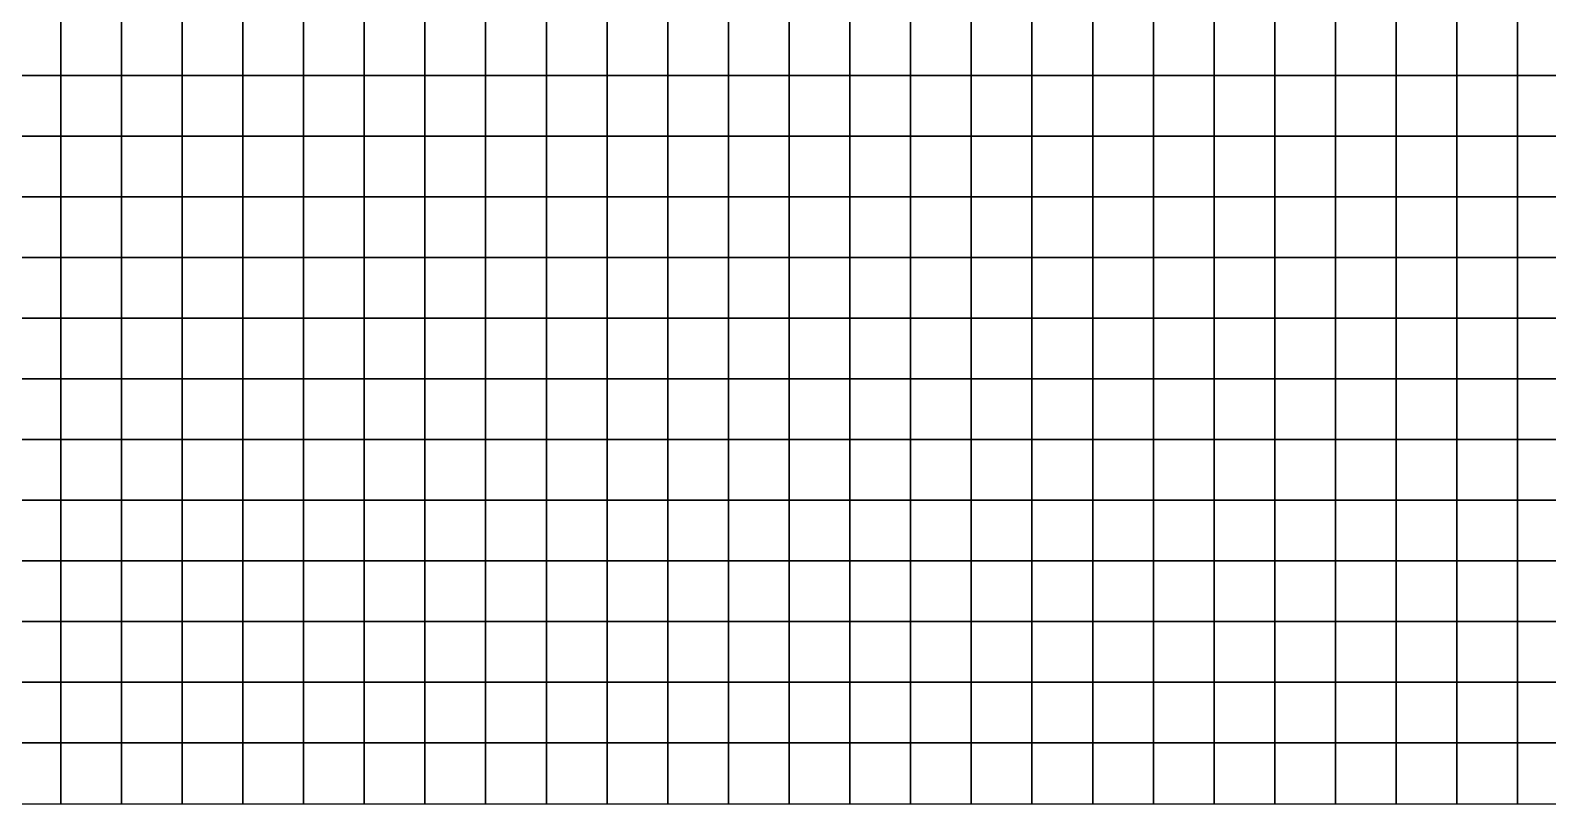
# Model space of a CAD drawing. Extents: x -32000 to 32000, y -32000 to 32000.
# Drawn here: x 320 to 16317, y -32000 to -23843 of the extents above; entities that cross this region are included whole.
import ezdxf

# ---------------------------------------------------------------- set-up
doc = ezdxf.new("R2010")
doc.units = 0

msp = doc.modelspace()

# ---------------------------------------------------------------- linework, layer by layer
at = {"color": 1}
for points in [[(0, -24320, 2912.3948), (640, -24320, 2914.0566), (640, -23680, 2912.5688), (0, -23680, 2908.511)], [(640, -24320, 2914.0566), (1280, -24320, 2956.0688), (1280, -23680, 2961.8784), (640, -23680, 2912.5688)], [(1280, -24320, 2956.0688), (1920, -24320, 3221.6289), (1920, -23680, 3248.3296), (1280, -23680, 2961.8784)], [(1920, -24320, 3221.6289), (2559.9961, -24320, 3522.6089), (2559.9961, -23680, 3601.0627), (1920, -23680, 3248.3296)], [(2559.9961, -24320, 3522.6089), (3200, -24320, 3640.9446), (3200, -23680, 3754.1316), (2559.9961, -23680, 3601.0627)], [(3200, -24320, 3640.9446), (3840, -24320, 3868.7622), (3840, -23680, 3822.9155), (3200, -23680, 3754.1316)], [(3840, -24320, 3868.7622), (4480, -24320, 3883.6487), (4480, -23680, 3602.6875), (3840, -23680, 3822.9155)], [(4480, -24320, 3883.6487), (5120, -24320, 3418.2339), (5120, -23680, 3250.3601), (4480, -23680, 3602.6875)], [(5120, -24320, 3418.2339), (5760, -24320, 2986.5654), (5760, -23680, 2947.7405), (5120, -23680, 3250.3601)], [(5760, -24320, 2986.5654), (6399.9961, -24320, 2722.593), (6399.9961, -23680, 2664.387), (5760, -23680, 2947.7405)], [(6399.9961, -24320, 2722.593), (7040, -24320, 2479.9734), (7040, -23680, 2490.9094), (6399.9961, -23680, 2664.387)], [(7040, -24320, 2479.9734), (7680, -24320, 2254.0396), (7680, -23680, 2437.4685), (7040, -23680, 2490.9094)], [(7680, -24320, 2254.0396), (8320, -24320, 2015.0933), (8320, -23680, 2406.2495), (7680, -23680, 2437.4685)], [(8320, -24320, 2015.0933), (8960, -24320, 1694.9137), (8960, -23680, 2165.5552), (8320, -23680, 2406.2495)], [(8960, -24320, 1694.9137), (9600, -24320, 1459.2749), (9600, -23680, 1784.4388), (8960, -23680, 2165.5552)], [(9600, -24320, 1459.2749), (10239.9961, -24320, 1367.6777), (10239.9961, -23680, 1628.6266), (9600, -23680, 1784.4388)], [(10239.9961, -24320, 1367.6777), (10879.9961, -24320, 1429.6306), (10879.9961, -23680, 1763.9191), (10239.9961, -23680, 1628.6266)], [(10879.9961, -24320, 1429.6306), (11520, -24320, 1551.0133), (11520, -23680, 1811.8694), (10879.9961, -23680, 1763.9191)], [(11520, -24320, 1551.0133), (12160, -24320, 1406.6929), (12160, -23680, 1806.4207), (11520, -23680, 1811.8694)], [(12160, -24320, 1406.6929), (12800, -24320, 1094.5688), (12800, -23680, 1804.7625), (12160, -23680, 1806.4207)], [(12800, -24320, 1094.5688), (13440, -24320, 1056.9572), (13440, -23680, 1628.77), (12800, -23680, 1804.7625)], [(13440, -24320, 1056.9572), (14079.9961, -24320, 1023.1096), (14079.9961, -23680, 1261.2949), (13440, -23680, 1628.77)], [(14079.9961, -24320, 1023.1096), (14719.9961, -24320, 1101.5035), (14719.9961, -23680, 1399.1633), (14079.9961, -23680, 1261.2949)], [(14719.9961, -24320, 1101.5035), (15360, -24320, 1332.1311), (15360, -23680, 1887.6478), (14719.9961, -23680, 1399.1633)], [(15360, -24320, 1332.1311), (16000, -24320, 1678.4899), (16000, -23680, 2318.2007), (15360, -23680, 1887.6478)], [(16000, -24320, 1678.4899), (16640, -24320, 1813.3165), (16640, -23680, 2265.761), (16000, -23680, 2318.2007)], [(0, -24960, 2916.2786), (640, -24960, 2917.886), (640, -24320, 2914.0566), (0, -24320, 2912.3948)], [(640, -24960, 2917.886), (1280, -24960, 2945.5508), (1280, -24320, 2956.0688), (640, -24320, 2914.0566)], [(1280, -24960, 2945.5508), (1920, -24960, 3165.5903), (1920, -24320, 3221.6289), (1280, -24320, 2956.0688)], [(1920, -24960, 3165.5903), (2559.9961, -24960, 3452.9258), (2559.9961, -24320, 3522.6089), (1920, -24320, 3221.6289)], [(2559.9961, -24960, 3452.9258), (3200, -24960, 3591.6221), (3200, -24320, 3640.9446), (2559.9961, -24320, 3522.6089)], [(3200, -24960, 3591.6221), (3840, -24960, 3856.9084), (3840, -24320, 3868.7622), (3200, -24320, 3640.9446)], [(3840, -24960, 3856.9084), (4480, -24960, 4035.3752), (4480, -24320, 3883.6487), (3840, -24320, 3868.7622)], [(4480, -24960, 4035.3752), (5120, -24960, 3547.5234), (5120, -24320, 3418.2339), (4480, -24320, 3883.6487)], [(5120, -24960, 3547.5234), (5760, -24960, 2973.9939), (5760, -24320, 2986.5654), (5120, -24320, 3418.2339)], [(5760, -24960, 2973.9939), (6399.9961, -24960, 2693.2546), (6399.9961, -24320, 2722.593), (5760, -24320, 2986.5654)], [(6399.9961, -24960, 2693.2546), (7040, -24960, 2381.2554), (7040, -24320, 2479.9734), (6399.9961, -24320, 2722.593)], [(7040, -24960, 2381.2554), (7680, -24960, 1845.6919), (7680, -24320, 2254.0396), (7040, -24320, 2479.9734)], [(7680, -24960, 1845.6919), (8320, -24960, 1280.722), (8320, -24320, 2015.0933), (7680, -24320, 2254.0396)], [(8320, -24960, 1280.722), (8960, -24960, 1009.9352), (8960, -24320, 1694.9137), (8320, -24320, 2015.0933)], [(8960, -24960, 1009.9352), (9600, -24960, 1133.2129), (9600, -24320, 1459.2749), (8960, -24320, 1694.9137)], [(9600, -24960, 1133.2129), (10239.9961, -24960, 1189.7579), (10239.9961, -24320, 1367.6777), (9600, -24320, 1459.2749)], [(10239.9961, -24960, 1189.7579), (10879.9961, -24960, 1069.7117), (10879.9961, -24320, 1429.6306), (10239.9961, -24320, 1367.6777)], [(10879.9961, -24960, 1069.7117), (11520, -24960, 994.7198), (11520, -24320, 1551.0133), (10879.9961, -24320, 1429.6306)], [(11520, -24960, 994.7198), (12160, -24960, 709.8083), (12160, -24320, 1406.6929), (11520, -24320, 1551.0133)], [(12160, -24960, 709.8083), (12800, -24960, 370.4538), (12800, -24320, 1094.5688), (12160, -24320, 1406.6929)], [(12800, -24960, 370.4538), (13440, -24960, 400.8787), (13440, -24320, 1056.9572), (12800, -24320, 1094.5688)], [(13440, -24960, 400.8787), (14079.9961, -24960, 746.5771), (14079.9961, -24320, 1023.1096), (13440, -24320, 1056.9572)], [(14079.9961, -24960, 746.5771), (14719.9961, -24960, 935.1976), (14719.9961, -24320, 1101.5035), (14079.9961, -24320, 1023.1096)], [(14719.9961, -24960, 935.1976), (15360, -24960, 1017.7816), (15360, -24320, 1332.1311), (14719.9961, -24320, 1101.5035)], [(15360, -24960, 1017.7816), (16000, -24960, 1127.5563), (16000, -24320, 1678.4899), (15360, -24320, 1332.1311)], [(16000, -24960, 1127.5563), (16640, -24960, 1022.6583), (16640, -24320, 1813.3165), (16000, -24320, 1678.4899)], [(0, -25600, 2920.1621), (640, -25600, 2926.7693), (640, -24960, 2917.886), (0, -24960, 2916.2786)], [(640, -25600, 2926.7693), (1280, -25600, 3010.6646), (1280, -24960, 2945.5508), (640, -24960, 2917.886)], [(1280, -25600, 3010.6646), (1920, -25600, 3254.1165), (1920, -24960, 3165.5903), (1280, -24960, 2945.5508)], [(1920, -25600, 3254.1165), (2559.9961, -25600, 3532.072), (2559.9961, -24960, 3452.9258), (1920, -24960, 3165.5903)], [(2559.9961, -25600, 3532.072), (3200, -25600, 3736.5479), (3200, -24960, 3591.6221), (2559.9961, -24960, 3452.9258)], [(3200, -25600, 3736.5479), (3840, -25600, 3973.8525), (3840, -24960, 3856.9084), (3200, -24960, 3591.6221)], [(3840, -25600, 3973.8525), (4480, -25600, 4072.282), (4480, -24960, 4035.3752), (3840, -24960, 3856.9084)], [(4480, -25600, 4072.282), (5120, -25600, 3576.7219), (5120, -24960, 3547.5234), (4480, -24960, 4035.3752)], [(5120, -25600, 3576.7219), (5760, -25600, 2986.6223), (5760, -24960, 2973.9939), (5120, -24960, 3547.5234)], [(5760, -25600, 2986.6223), (6399.9961, -25600, 2565.1787), (6399.9961, -24960, 2693.2546), (5760, -24960, 2973.9939)], [(6399.9961, -25600, 2565.1787), (7040, -25600, 2115.1145), (7040, -24960, 2381.2554), (6399.9961, -24960, 2693.2546)], [(7040, -25600, 2115.1145), (7680, -25600, 1610.5013), (7680, -24960, 1845.6919), (7040, -24960, 2381.2554)], [(7680, -25600, 1610.5013), (8320, -25600, 1051.9926), (8320, -24960, 1280.722), (7680, -24960, 1845.6919)], [(8320, -25600, 1051.9926), (8960, -25600, 695.0841), (8960, -24960, 1009.9352), (8320, -24960, 1280.722)], [(8960, -25600, 695.0841), (9600, -25600, 753.7427), (9600, -24960, 1133.2129), (8960, -24960, 1009.9352)], [(9600, -25600, 753.7427), (10239.9961, -25600, 831.4866), (10239.9961, -24960, 1189.7579), (9600, -24960, 1133.2129)], [(10239.9961, -25600, 831.4866), (10879.9961, -25600, 602.5309), (10879.9961, -24960, 1069.7117), (10239.9961, -24960, 1189.7579)], [(10879.9961, -25600, 602.5309), (11520, -25600, 356.2628), (11520, -24960, 994.7198), (10879.9961, -24960, 1069.7117)], [(11520, -25600, 356.2628), (12160, -25600, 185.9807), (12160, -24960, 709.8083), (11520, -24960, 994.7198)], [(12160, -25600, 185.9807), (12800, -25600, 83.1073), (12800, -24960, 370.4538), (12160, -24960, 709.8083)], [(12800, -25600, 83.1073), (13440, -25600, 96.388), (13440, -24960, 400.8787), (12800, -24960, 370.4538)], [(13440, -25600, 96.388), (14079.9961, -25600, 403.5336), (14079.9961, -24960, 746.5771), (13440, -24960, 400.8787)], [(14079.9961, -25600, 403.5336), (14719.9961, -25600, 680.994), (14719.9961, -24960, 935.1976), (14079.9961, -24960, 746.5771)], [(14719.9961, -25600, 680.994), (15360, -25600, 727.8322), (15360, -24960, 1017.7816), (14719.9961, -24960, 935.1976)], [(15360, -25600, 727.8322), (16000, -25600, 643.4006), (16000, -24960, 1127.5563), (15360, -24960, 1017.7816)], [(16000, -25600, 643.4006), (16640, -25600, 350.2344), (16640, -24960, 1022.6583), (16000, -24960, 1127.5563)], [(0, -26240, 2924.0454), (640, -26240, 2936.9946), (640, -25600, 2926.7693), (0, -25600, 2920.1621)], [(640, -26240, 2936.9946), (1280, -26240, 3107.1233), (1280, -25600, 3010.6646), (640, -25600, 2926.7693)], [(1280, -26240, 3107.1233), (1920, -26240, 3395.2373), (1920, -25600, 3254.1165), (1280, -25600, 3010.6646)], [(1920, -26240, 3395.2373), (2559.9961, -26240, 3624.8813), (2559.9961, -25600, 3532.072), (1920, -25600, 3254.1165)], [(2559.9961, -26240, 3624.8813), (3200, -26240, 3885.1338), (3200, -25600, 3736.5479), (2559.9961, -25600, 3532.072)], [(3200, -26240, 3885.1338), (3840, -26240, 4019.939), (3840, -25600, 3973.8525), (3200, -25600, 3736.5479)], [(3840, -26240, 4019.939), (4480, -26240, 3914.8723), (4480, -25600, 4072.282), (3840, -25600, 3973.8525)], [(4480, -26240, 3914.8723), (5120, -26240, 3445.6074), (5120, -25600, 3576.7219), (4480, -25600, 4072.282)], [(5120, -26240, 3445.6074), (5760, -26240, 2748.843), (5760, -25600, 2986.6223), (5120, -25600, 3576.7219)], [(5760, -26240, 2748.843), (6399.9961, -26240, 2093.7383), (6399.9961, -25600, 2565.1787), (5760, -25600, 2986.6223)], [(6399.9961, -26240, 2093.7383), (7040, -26240, 1568.0995), (7040, -25600, 2115.1145), (6399.9961, -25600, 2565.1787)], [(7040, -26240, 1568.0995), (7680, -26240, 1186.1627), (7680, -25600, 1610.5013), (7040, -25600, 2115.1145)], [(7680, -26240, 1186.1627), (8320, -26240, 892.567), (8320, -25600, 1051.9926), (7680, -25600, 1610.5013)], [(8320, -26240, 892.567), (8960, -26240, 603.6478), (8960, -25600, 695.0841), (8320, -25600, 1051.9926)], [(8960, -26240, 603.6478), (9600, -26240, 509.9379), (9600, -25600, 753.7427), (8960, -25600, 695.0841)], [(9600, -26240, 509.9379), (10239.9961, -26240, 471.3586), (10239.9961, -25600, 831.4866), (9600, -25600, 753.7427)], [(10239.9961, -26240, 471.3586), (10879.9961, -26240, 249.1872), (10879.9961, -25600, 602.5309), (10239.9961, -25600, 831.4866)], [(10879.9961, -26240, 249.1872), (11520, -26240, 79.8198), (11520, -25600, 356.2628), (10879.9961, -25600, 602.5309)], [(11520, -26240, 79.8198), (12160, -26240, 71.2734), (12160, -25600, 185.9807), (11520, -25600, 356.2628)], [(12160, -26240, 71.2734), (12800, -26240, 72.5988), (12800, -25600, 83.1073), (12160, -25600, 185.9807)], [(12800, -26240, 72.5988), (13440, -26240, 73.9243), (13440, -25600, 96.388), (12800, -25600, 83.1073)], [(13440, -26240, 73.9243), (14079.9961, -26240, 224.8337), (14079.9961, -25600, 403.5336), (13440, -25600, 96.388)], [(14079.9961, -26240, 224.8337), (14719.9961, -26240, 394.3317), (14719.9961, -25600, 680.994), (14079.9961, -25600, 403.5336)], [(14719.9961, -26240, 394.3317), (15360, -26240, 335.2567), (15360, -25600, 727.8322), (14719.9961, -25600, 680.994)], [(15360, -26240, 335.2567), (16000, -26240, 330.835), (16000, -25600, 643.4006), (15360, -25600, 727.8322)], [(16000, -26240, 330.835), (16640, -26240, 237.7914), (16640, -25600, 350.2344), (16000, -25600, 643.4006)], [(0, -26880, 2927.929), (640, -26880, 2938.8538), (640, -26240, 2936.9946), (0, -26240, 2924.0454)], [(640, -26880, 2938.8538), (1280, -26880, 3083.9961), (1280, -26240, 3107.1233), (640, -26240, 2936.9946)], [(1280, -26880, 3083.9961), (1920, -26880, 3434.1458), (1920, -26240, 3395.2373), (1280, -26240, 3107.1233)], [(1920, -26880, 3434.1458), (2559.9961, -26880, 3714.6716), (2559.9961, -26240, 3624.8813), (1920, -26240, 3395.2373)], [(2559.9961, -26880, 3714.6716), (3200, -26880, 3956.2249), (3200, -26240, 3885.1338), (2559.9961, -26240, 3624.8813)], [(3200, -26880, 3956.2249), (3840, -26880, 3973.1895), (3840, -26240, 4019.939), (3200, -26240, 3885.1338)], [(3840, -26880, 3973.1895), (4480, -26880, 3448.9487), (4480, -26240, 3914.8723), (3840, -26240, 4019.939)], [(4480, -26880, 3448.9487), (5120, -26880, 2767.1057), (5120, -26240, 3445.6074), (4480, -26240, 3914.8723)], [(5120, -26880, 2767.1057), (5760, -26880, 2175.9402), (5760, -26240, 2748.843), (5120, -26240, 3445.6074)], [(5760, -26880, 2175.9402), (6399.9961, -26880, 1830.3416), (6399.9961, -26240, 2093.7383), (5760, -26240, 2748.843)], [(6399.9961, -26880, 1830.3416), (7040, -26880, 1625.5225), (7040, -26240, 1568.0995), (6399.9961, -26240, 2093.7383)], [(7040, -26880, 1625.5225), (7680, -26880, 1231.9214), (7680, -26240, 1186.1627), (7040, -26240, 1568.0995)], [(7680, -26880, 1231.9214), (8320, -26880, 889.9073), (8320, -26240, 892.567), (7680, -26240, 1186.1627)], [(8320, -26880, 889.9073), (8960, -26880, 634.6659), (8960, -26240, 603.6478), (8320, -26240, 892.567)], [(8960, -26880, 634.6659), (9600, -26880, 460.2723), (9600, -26240, 509.9379), (8960, -26240, 603.6478)], [(9600, -26880, 460.2723), (10239.9961, -26880, 250.4693), (10239.9961, -26240, 471.3586), (9600, -26240, 509.9379)], [(10239.9961, -26880, 250.4693), (10879.9961, -26880, 84.8717), (10879.9961, -26240, 249.1872), (10239.9961, -26240, 471.3586)], [(10879.9961, -26880, 84.8717), (11520, -26880, 66.7479), (11520, -26240, 79.8198), (10879.9961, -26240, 249.1872)], [(11520, -26880, 66.7479), (12160, -26880, 68.0734), (12160, -26240, 71.2734), (11520, -26240, 79.8198)], [(12160, -26880, 68.0734), (12800, -26880, 69.3988), (12800, -26240, 72.5988), (12160, -26240, 71.2734)], [(12800, -26880, 69.3988), (13440, -26880, 70.7243), (13440, -26240, 73.9243), (12800, -26240, 72.5988)], [(13440, -26880, 70.7243), (14079.9961, -26880, 80.0101), (14079.9961, -26240, 224.8337), (13440, -26240, 73.9243)], [(14079.9961, -26880, 80.0101), (14719.9961, -26880, 119.1728), (14719.9961, -26240, 394.3317), (14079.9961, -26240, 224.8337)], [(14719.9961, -26880, 119.1728), (15360, -26880, 109.9918), (15360, -26240, 335.2567), (14719.9961, -26240, 394.3317)], [(15360, -26880, 109.9918), (16000, -26880, 180.7771), (16000, -26240, 330.835), (15360, -26240, 335.2567)], [(16000, -26880, 180.7771), (16640, -26880, 306.3773), (16640, -26240, 237.7914), (16000, -26240, 330.835)], [(0, -27520, 2941.9961), (640, -27520, 2970.4839), (640, -26880, 2938.8538), (0, -26880, 2927.929)], [(640, -27520, 2970.4839), (1280, -27520, 3059.7156), (1280, -26880, 3083.9961), (640, -26880, 2938.8538)], [(1280, -27520, 3059.7156), (1920, -27520, 3235.2871), (1920, -26880, 3434.1458), (1280, -26880, 3083.9961)], [(1920, -27520, 3235.2871), (2559.9961, -27520, 3573.4253), (2559.9961, -26880, 3714.6716), (1920, -26880, 3434.1458)], [(2559.9961, -27520, 3573.4253), (3200, -27520, 3991.4878), (3200, -26880, 3956.2249), (2559.9961, -26880, 3714.6716)], [(3200, -27520, 3991.4878), (3840, -27520, 4036.6848), (3840, -26880, 3973.1895), (3200, -26880, 3956.2249)], [(3840, -27520, 4036.6848), (4480, -27520, 3343.739), (4480, -26880, 3448.9487), (3840, -26880, 3973.1895)], [(4480, -27520, 3343.739), (5120, -27520, 2512.5479), (5120, -26880, 2767.1057), (4480, -26880, 3448.9487)], [(5120, -27520, 2512.5479), (5760, -27520, 2120.2051), (5760, -26880, 2175.9402), (5120, -26880, 2767.1057)], [(5760, -27520, 2120.2051), (6399.9961, -27520, 2082.5291), (6399.9961, -26880, 1830.3416), (5760, -26880, 2175.9402)], [(6399.9961, -27520, 2082.5291), (7040, -27520, 1949.8115), (7040, -26880, 1625.5225), (6399.9961, -26880, 1830.3416)], [(7040, -27520, 1949.8115), (7680, -27520, 1587.955), (7680, -26880, 1231.9214), (7040, -26880, 1625.5225)], [(7680, -27520, 1587.955), (8320, -27520, 1234.6119), (8320, -26880, 889.9073), (7680, -26880, 1231.9214)], [(8320, -27520, 1234.6119), (8960, -27520, 826.0419), (8960, -26880, 634.6659), (8320, -26880, 889.9073)], [(8960, -27520, 826.0419), (9600, -27520, 463.6574), (9600, -26880, 460.2723), (8960, -26880, 634.6659)], [(9600, -27520, 463.6574), (10239.9961, -27520, 145.5782), (10239.9961, -26880, 250.4693), (9600, -26880, 460.2723)], [(10239.9961, -27520, 145.5782), (10879.9961, -27520, 62.2224), (10879.9961, -26880, 84.8717), (10239.9961, -26880, 250.4693)], [(10879.9961, -27520, 62.2224), (11520, -27520, 63.5479), (11520, -26880, 66.7479), (10879.9961, -26880, 84.8717)], [(11520, -27520, 63.5479), (12160, -27520, 64.8734), (12160, -26880, 68.0734), (11520, -26880, 66.7479)], [(12160, -27520, 64.8734), (12800, -27520, 66.1988), (12800, -26880, 69.3988), (12160, -26880, 68.0734)], [(12800, -27520, 66.1988), (13440, -27520, 67.5243), (13440, -26880, 70.7243), (12800, -26880, 69.3988)], [(13440, -27520, 67.5243), (14079.9961, -27520, 68.8498), (14079.9961, -26880, 80.0101), (13440, -26880, 70.7243)], [(14079.9961, -27520, 68.8498), (14719.9961, -27520, 70.1753), (14719.9961, -26880, 119.1728), (14079.9961, -26880, 80.0101)], [(14719.9961, -27520, 70.1753), (15360, -27520, 84.4459), (15360, -26880, 109.9918), (14719.9961, -26880, 119.1728)], [(15360, -27520, 84.4459), (16000, -27520, 198.6518), (16000, -26880, 180.7771), (15360, -26880, 109.9918)], [(16000, -27520, 198.6518), (16640, -27520, 380.6466), (16640, -26880, 306.3773), (16000, -26880, 180.7771)], [(0, -28160, 3100.7625), (640, -28160, 3204.7302), (640, -27520, 2970.4839), (0, -27520, 2941.9961)], [(640, -28160, 3204.7302), (1280, -28160, 3225.0938), (1280, -27520, 3059.7156), (640, -27520, 2970.4839)], [(1280, -28160, 3225.0938), (1920, -28160, 3227.325), (1920, -27520, 3235.2871), (1280, -27520, 3059.7156)], [(1920, -28160, 3227.325), (2559.9961, -28160, 3544.9417), (2559.9961, -27520, 3573.4253), (1920, -27520, 3235.2871)], [(2559.9961, -28160, 3544.9417), (3200, -28160, 4072.1797), (3200, -27520, 3991.4878), (2559.9961, -27520, 3573.4253)], [(3200, -28160, 4072.1797), (3840, -28160, 4112.0947), (3840, -27520, 4036.6848), (3200, -27520, 3991.4878)], [(3840, -28160, 4112.0947), (4480, -28160, 3682.3596), (4480, -27520, 3343.739), (3840, -27520, 4036.6848)], [(4480, -28160, 3682.3596), (5120, -28160, 3209.9976), (5120, -27520, 2512.5479), (4480, -27520, 3343.739)], [(5120, -28160, 3209.9976), (5760, -28160, 2748.8066), (5760, -27520, 2120.2051), (5120, -27520, 2512.5479)], [(5760, -28160, 2748.8066), (6399.9961, -28160, 2324.5898), (6399.9961, -27520, 2082.5291), (5760, -27520, 2120.2051)], [(6399.9961, -28160, 2324.5898), (7040, -28160, 1869.0328), (7040, -27520, 1949.8115), (6399.9961, -27520, 2082.5291)], [(7040, -28160, 1869.0328), (7680, -28160, 1517.9302), (7680, -27520, 1587.955), (7040, -27520, 1949.8115)], [(7680, -28160, 1517.9302), (8320, -28160, 1315.6202), (8320, -27520, 1234.6119), (7680, -27520, 1587.955)], [(8320, -28160, 1315.6202), (8960, -28160, 928.5413), (8960, -27520, 826.0419), (8320, -27520, 1234.6119)], [(8960, -28160, 928.5413), (9600, -28160, 437.3412), (9600, -27520, 463.6574), (8960, -27520, 826.0419)], [(9600, -28160, 437.3412), (10239.9961, -28160, 106.8465), (10239.9961, -27520, 145.5782), (9600, -27520, 463.6574)], [(10239.9961, -28160, 106.8465), (10879.9961, -28160, 59.0224), (10879.9961, -27520, 62.2224), (10239.9961, -27520, 145.5782)], [(10879.9961, -28160, 59.0224), (11520, -28160, 60.3479), (11520, -27520, 63.5479), (10879.9961, -27520, 62.2224)], [(11520, -28160, 60.3479), (12160, -28160, 61.6734), (12160, -27520, 64.8734), (11520, -27520, 63.5479)], [(12160, -28160, 61.6734), (12800, -28160, 62.9988), (12800, -27520, 66.1988), (12160, -27520, 64.8734)], [(12800, -28160, 62.9988), (13440, -28160, 64.3243), (13440, -27520, 67.5243), (12800, -27520, 66.1988)], [(13440, -28160, 64.3243), (14079.9961, -28160, 65.6498), (14079.9961, -27520, 68.8498), (13440, -27520, 67.5243)], [(14079.9961, -28160, 65.6498), (14719.9961, -28160, 68.8498), (14719.9961, -27520, 70.1753), (14079.9961, -27520, 68.8498)], [(14719.9961, -28160, 68.8498), (15360, -28160, 120.6083), (15360, -27520, 84.4459), (14719.9961, -27520, 70.1753)], [(15360, -28160, 120.6083), (16000, -28160, 270.3922), (16000, -27520, 198.6518), (15360, -27520, 84.4459)], [(16000, -28160, 270.3922), (16640, -28160, 444.8839), (16640, -27520, 380.6466), (16000, -27520, 198.6518)], [(0, -28800, 3519.0491), (640, -28800, 3586.7546), (640, -28160, 3204.7302), (0, -28160, 3100.7625)], [(640, -28800, 3586.7546), (1280, -28800, 3372.2969), (1280, -28160, 3225.0938), (640, -28160, 3204.7302)], [(1280, -28800, 3372.2969), (1920, -28800, 3498.7954), (1920, -28160, 3227.325), (1280, -28160, 3225.0938)], [(1920, -28800, 3498.7954), (2559.9961, -28800, 3993.2129), (2559.9961, -28160, 3544.9417), (1920, -28160, 3227.325)], [(2559.9961, -28800, 3993.2129), (3200, -28800, 4390.1611), (3200, -28160, 4072.1797), (2559.9961, -28160, 3544.9417)], [(3200, -28800, 4390.1611), (3840, -28800, 4219.3403), (3840, -28160, 4112.0947), (3200, -28160, 4072.1797)], [(3840, -28800, 4219.3403), (4480, -28800, 3838.9221), (4480, -28160, 3682.3596), (3840, -28160, 4112.0947)], [(4480, -28800, 3838.9221), (5120, -28800, 3579.3557), (5120, -28160, 3209.9976), (4480, -28160, 3682.3596)], [(5120, -28800, 3579.3557), (5760, -28800, 2942.9307), (5760, -28160, 2748.8066), (5120, -28160, 3209.9976)], [(5760, -28800, 2942.9307), (6399.9961, -28800, 2059.2217), (6399.9961, -28160, 2324.5898), (5760, -28160, 2748.8066)], [(6399.9961, -28800, 2059.2217), (7040, -28800, 1485.4558), (7040, -28160, 1869.0328), (6399.9961, -28160, 2324.5898)], [(7040, -28800, 1485.4558), (7680, -28800, 1381.4786), (7680, -28160, 1517.9302), (7040, -28160, 1869.0328)], [(7680, -28800, 1381.4786), (8320, -28800, 1232.8901), (8320, -28160, 1315.6202), (7680, -28160, 1517.9302)], [(8320, -28800, 1232.8901), (8960, -28800, 788.4348), (8960, -28160, 928.5413), (8320, -28160, 1315.6202)], [(8960, -28800, 788.4348), (9600, -28800, 284.2759), (9600, -28160, 437.3412), (8960, -28160, 928.5413)], [(9600, -28800, 284.2759), (10239.9961, -28800, 57.1479), (10239.9961, -28160, 106.8465), (9600, -28160, 437.3412)], [(10239.9961, -28800, 57.1479), (10879.9961, -28800, 55.8224), (10879.9961, -28160, 59.0224), (10239.9961, -28160, 106.8465)], [(10879.9961, -28800, 55.8224), (11520, -28800, 57.1479), (11520, -28160, 60.3479), (10879.9961, -28160, 59.0224)], [(11520, -28800, 57.1479), (12160, -28800, 58.4734), (12160, -28160, 61.6734), (11520, -28160, 60.3479)], [(12160, -28800, 58.4734), (12800, -28800, 59.7988), (12800, -28160, 62.9988), (12160, -28160, 61.6734)], [(12800, -28800, 59.7988), (13440, -28800, 61.1243), (13440, -28160, 64.3243), (12800, -28160, 62.9988)], [(13440, -28800, 61.1243), (14079.9961, -28800, 64.3243), (14079.9961, -28160, 65.6498), (13440, -28160, 64.3243)], [(14079.9961, -28800, 64.3243), (14719.9961, -28800, 67.5243), (14719.9961, -28160, 68.8498), (14079.9961, -28160, 65.6498)], [(14719.9961, -28800, 67.5243), (15360, -28800, 118.1803), (15360, -28160, 120.6083), (14719.9961, -28160, 68.8498)], [(15360, -28800, 118.1803), (16000, -28800, 267.0711), (16000, -28160, 270.3922), (15360, -28160, 120.6083)], [(16000, -28800, 267.0711), (16640, -28800, 547.465), (16640, -28160, 444.8839), (16000, -28160, 270.3922)], [(0, -29440, 3884.5791), (640, -29440, 4008.813), (640, -28800, 3586.7546), (0, -28800, 3519.0491)], [(640, -29440, 4008.813), (1280, -29440, 3761.0569), (1280, -28800, 3372.2969), (640, -28800, 3586.7546)], [(1280, -29440, 3761.0569), (1920, -29440, 3969.0166), (1920, -28800, 3498.7954), (1280, -28800, 3372.2969)], [(1920, -29440, 3969.0166), (2559.9961, -29440, 4380.2656), (2559.9961, -28800, 3993.2129), (1920, -28800, 3498.7954)], [(2559.9961, -29440, 4380.2656), (3200, -29440, 4520.606), (3200, -28800, 4390.1611), (2559.9961, -28800, 3993.2129)], [(3200, -29440, 4520.606), (3840, -29440, 4229.3643), (3840, -28800, 4219.3403), (3200, -28800, 4390.1611)], [(3840, -29440, 4229.3643), (4480, -29440, 3631.3728), (4480, -28800, 3838.9221), (3840, -28800, 4219.3403)], [(4480, -29440, 3631.3728), (5120, -29440, 3038.9338), (5120, -28800, 3579.3557), (4480, -28800, 3838.9221)], [(5120, -29440, 3038.9338), (5760, -29440, 2347.1619), (5760, -28800, 2942.9307), (5120, -28800, 3579.3557)], [(5760, -29440, 2347.1619), (6399.9961, -29440, 1677.5446), (6399.9961, -28800, 2059.2217), (5760, -28800, 2942.9307)], [(6399.9961, -29440, 1677.5446), (7040, -29440, 1301.295), (7040, -28800, 1485.4558), (6399.9961, -28800, 2059.2217)], [(7040, -29440, 1301.295), (7680, -29440, 1207.6046), (7680, -28800, 1381.4786), (7040, -28800, 1485.4558)], [(7680, -29440, 1207.6046), (8320, -29440, 930.5273), (8320, -28800, 1232.8901), (7680, -28800, 1381.4786)], [(8320, -29440, 930.5273), (8960, -29440, 501.0251), (8960, -28800, 788.4348), (8320, -28800, 1232.8901)], [(8960, -29440, 501.0251), (9600, -29440, 166.8082), (9600, -28800, 284.2759), (8960, -28800, 788.4348)], [(9600, -29440, 166.8082), (10239.9961, -29440, 53.9479), (10239.9961, -28800, 57.1479), (9600, -28800, 284.2759)], [(10239.9961, -29440, 53.9479), (10879.9961, -29440, 52.6224), (10879.9961, -28800, 55.8224), (10239.9961, -28800, 57.1479)], [(10879.9961, -29440, 52.6224), (11520, -29440, 53.9479), (11520, -28800, 57.1479), (10879.9961, -28800, 55.8224)], [(11520, -29440, 53.9479), (12160, -29440, 55.2734), (12160, -28800, 58.4734), (11520, -28800, 57.1479)], [(12160, -29440, 55.2734), (12800, -29440, 56.5988), (12800, -28800, 59.7988), (12160, -28800, 58.4734)], [(12800, -29440, 56.5988), (13440, -29440, 59.7988), (13440, -28800, 61.1243), (12800, -28800, 59.7988)], [(13440, -29440, 59.7988), (14079.9961, -29440, 62.9988), (14079.9961, -28800, 64.3243), (13440, -28800, 61.1243)], [(14079.9961, -29440, 62.9988), (14719.9961, -29440, 66.1988), (14719.9961, -28800, 67.5243), (14079.9961, -28800, 64.3243)], [(14719.9961, -29440, 66.1988), (15360, -29440, 169.5915), (15360, -28800, 118.1803), (14719.9961, -28800, 67.5243)], [(15360, -29440, 169.5915), (16000, -29440, 382.7804), (16000, -28800, 267.0711), (15360, -28800, 118.1803)], [(16000, -29440, 382.7804), (16640, -29440, 625.5162), (16640, -28800, 547.465), (16000, -28800, 267.0711)], [(0, -30080, 4152.6426), (640, -30080, 4405.103), (640, -29440, 4008.813), (0, -29440, 3884.5791)], [(640, -30080, 4405.103), (1280, -30080, 4361.4482), (1280, -29440, 3761.0569), (640, -29440, 4008.813)], [(1280, -30080, 4361.4482), (1920, -30080, 4533.0591), (1920, -29440, 3969.0166), (1280, -29440, 3761.0569)], [(1920, -30080, 4533.0591), (2559.9961, -30080, 4584.2383), (2559.9961, -29440, 4380.2656), (1920, -29440, 3969.0166)], [(2559.9961, -30080, 4584.2383), (3200, -30080, 4458.1309), (3200, -29440, 4520.606), (2559.9961, -29440, 4380.2656)], [(3200, -30080, 4458.1309), (3840, -30080, 4147.9727), (3840, -29440, 4229.3643), (3200, -29440, 4520.606)], [(3840, -30080, 4147.9727), (4480, -30080, 3524.4006), (4480, -29440, 3631.3728), (3840, -29440, 4229.3643)], [(4480, -30080, 3524.4006), (5120, -30080, 2774.6194), (5120, -29440, 3038.9338), (4480, -29440, 3631.3728)], [(5120, -30080, 2774.6194), (5760, -30080, 2234.4167), (5760, -29440, 2347.1619), (5120, -29440, 3038.9338)], [(5760, -30080, 2234.4167), (6399.9961, -30080, 1872.7495), (6399.9961, -29440, 1677.5446), (5760, -29440, 2347.1619)], [(6399.9961, -30080, 1872.7495), (7040, -30080, 1455.0382), (7040, -29440, 1301.295), (6399.9961, -29440, 1677.5446)], [(7040, -30080, 1455.0382), (7680, -30080, 1010.7066), (7680, -29440, 1207.6046), (7040, -29440, 1301.295)], [(7680, -30080, 1010.7066), (8320, -30080, 621.2616), (8320, -29440, 930.5273), (7680, -29440, 1207.6046)], [(8320, -30080, 621.2616), (8960, -30080, 354.0786), (8960, -29440, 501.0251), (8320, -29440, 930.5273)], [(8960, -30080, 354.0786), (9600, -30080, 155.2289), (9600, -29440, 166.8082), (8960, -29440, 501.0251)], [(9600, -30080, 155.2289), (10239.9961, -30080, 51.5948), (10239.9961, -29440, 53.9479), (9600, -29440, 166.8082)], [(10239.9961, -30080, 51.5948), (10879.9961, -30080, 49.4224), (10879.9961, -29440, 52.6224), (10239.9961, -29440, 53.9479)], [(10879.9961, -30080, 49.4224), (11520, -30080, 50.7479), (11520, -29440, 53.9479), (10879.9961, -29440, 52.6224)], [(11520, -30080, 50.7479), (12160, -30080, 52.0734), (12160, -29440, 55.2734), (11520, -29440, 53.9479)], [(12160, -30080, 52.0734), (12800, -30080, 55.2734), (12800, -29440, 56.5988), (12160, -29440, 55.2734)], [(12800, -30080, 55.2734), (13440, -30080, 58.4734), (13440, -29440, 59.7988), (12800, -29440, 56.5988)], [(13440, -30080, 58.4734), (14079.9961, -30080, 61.6734), (14079.9961, -29440, 62.9988), (13440, -29440, 59.7988)], [(14079.9961, -30080, 61.6734), (14719.9961, -30080, 64.8734), (14719.9961, -29440, 66.1988), (14079.9961, -29440, 62.9988)], [(14719.9961, -30080, 64.8734), (15360, -30080, 179.734), (15360, -29440, 169.5915), (14719.9961, -29440, 66.1988)], [(15360, -30080, 179.734), (16000, -30080, 453.2098), (16000, -29440, 382.7804), (15360, -29440, 169.5915)], [(16000, -30080, 453.2098), (16640, -30080, 680.7955), (16640, -29440, 625.5162), (16000, -29440, 382.7804)], [(0, -30720, 4500.5781), (640, -30720, 4742.4707), (640, -30080, 4405.103), (0, -30080, 4152.6426)], [(640, -30720, 4742.4707), (1280, -30720, 4870.0796), (1280, -30080, 4361.4482), (640, -30080, 4405.103)], [(1280, -30720, 4870.0796), (1920, -30720, 4788.1182), (1920, -30080, 4533.0591), (1280, -30080, 4361.4482)], [(1920, -30720, 4788.1182), (2559.9961, -30720, 4568.6738), (2559.9961, -30080, 4584.2383), (1920, -30080, 4533.0591)], [(2559.9961, -30720, 4568.6738), (3200, -30720, 4336.5239), (3200, -30080, 4458.1309), (2559.9961, -30080, 4584.2383)], [(3200, -30720, 4336.5239), (3840, -30720, 4086.3713), (3840, -30080, 4147.9727), (3200, -30080, 4458.1309)], [(3840, -30720, 4086.3713), (4480, -30720, 3723.6667), (4480, -30080, 3524.4006), (3840, -30080, 4147.9727)], [(4480, -30720, 3723.6667), (5120, -30720, 3244.8953), (5120, -30080, 2774.6194), (4480, -30080, 3524.4006)], [(5120, -30720, 3244.8953), (5760, -30720, 2630.2058), (5760, -30080, 2234.4167), (5120, -30080, 2774.6194)], [(5760, -30720, 2630.2058), (6399.9961, -30720, 1949.5466), (6399.9961, -30080, 1872.7495), (5760, -30080, 2234.4167)], [(6399.9961, -30720, 1949.5466), (7040, -30720, 1304.757), (7040, -30080, 1455.0382), (6399.9961, -30080, 1872.7495)], [(7040, -30720, 1304.757), (7680, -30720, 731.7922), (7680, -30080, 1010.7066), (7040, -30080, 1455.0382)], [(7680, -30720, 731.7922), (8320, -30720, 325.298), (8320, -30080, 621.2616), (7680, -30080, 1010.7066)], [(8320, -30720, 325.298), (8960, -30720, 154.7385), (8960, -30080, 354.0786), (8320, -30080, 621.2616)], [(8960, -30720, 154.7385), (9600, -30720, 111.4475), (9600, -30080, 155.2289), (8960, -30080, 354.0786)], [(9600, -30720, 111.4475), (10239.9961, -30720, 55.9141), (10239.9961, -30080, 51.5948), (9600, -30080, 155.2289)], [(10239.9961, -30720, 55.9141), (10879.9961, -30720, 46.2224), (10879.9961, -30080, 49.4224), (10239.9961, -30080, 51.5948)], [(10879.9961, -30720, 46.2224), (11520, -30720, 47.5479), (11520, -30080, 50.7479), (10879.9961, -30080, 49.4224)], [(11520, -30720, 47.5479), (12160, -30720, 65.2893), (12160, -30080, 52.0734), (11520, -30080, 50.7479)], [(12160, -30720, 65.2893), (12800, -30720, 75.3223), (12800, -30080, 55.2734), (12160, -30080, 52.0734)], [(12800, -30720, 75.3223), (13440, -30720, 85.4057), (13440, -30080, 58.4734), (12800, -30080, 55.2734)], [(13440, -30720, 85.4057), (14079.9961, -30720, 106.0047), (14079.9961, -30080, 61.6734), (13440, -30080, 58.4734)], [(14079.9961, -30720, 106.0047), (14719.9961, -30720, 93.3983), (14719.9961, -30080, 64.8734), (14079.9961, -30080, 61.6734)], [(14719.9961, -30720, 93.3983), (15360, -30720, 181.0713), (15360, -30080, 179.734), (14719.9961, -30080, 64.8734)], [(15360, -30720, 181.0713), (16000, -30720, 430.8495), (16000, -30080, 453.2098), (15360, -30080, 179.734)], [(16000, -30720, 430.8495), (16640, -30720, 685.9472), (16640, -30080, 680.7955), (16000, -30080, 453.2098)], [(0, -31360, 4608.0264), (640, -31360, 4817.1318), (640, -30720, 4742.4707), (0, -30720, 4500.5781)], [(640, -31360, 4817.1318), (1280, -31360, 4988.2495), (1280, -30720, 4870.0796), (640, -30720, 4742.4707)], [(1280, -31360, 4988.2495), (1920, -31360, 4702.8667), (1920, -30720, 4788.1182), (1280, -30720, 4870.0796)], [(1920, -31360, 4702.8667), (2559.9961, -31360, 4318.7671), (2559.9961, -30720, 4568.6738), (1920, -30720, 4788.1182)], [(2559.9961, -31360, 4318.7671), (3200, -31360, 4127.9263), (3200, -30720, 4336.5239), (2559.9961, -30720, 4568.6738)], [(3200, -31360, 4127.9263), (3840, -31360, 3927.8083), (3840, -30720, 4086.3713), (3200, -30720, 4336.5239)], [(3840, -31360, 3927.8083), (4480, -31360, 3754.6924), (4480, -30720, 3723.6667), (3840, -30720, 4086.3713)], [(4480, -31360, 3754.6924), (5120, -31360, 3376.8501), (5120, -30720, 3244.8953), (4480, -30720, 3723.6667)], [(5120, -31360, 3376.8501), (5760, -31360, 2523.5154), (5760, -30720, 2630.2058), (5120, -30720, 3244.8953)], [(5760, -31360, 2523.5154), (6399.9961, -31360, 1476.5748), (6399.9961, -30720, 1949.5466), (5760, -30720, 2630.2058)], [(6399.9961, -31360, 1476.5748), (7040, -31360, 773.0265), (7040, -30720, 1304.757), (6399.9961, -30720, 1949.5466)], [(7040, -31360, 773.0265), (7680, -31360, 326.9846), (7680, -30720, 731.7922), (7040, -30720, 1304.757)], [(7680, -31360, 326.9846), (8320, -31360, 172.2879), (8320, -30720, 325.298), (7680, -30720, 731.7922)], [(8320, -31360, 172.2879), (8960, -31360, 133.3663), (8960, -30720, 154.7385), (8320, -30720, 325.298)], [(8960, -31360, 133.3663), (9600, -31360, 97.2079), (9600, -30720, 111.4475), (8960, -30720, 154.7385)], [(9600, -31360, 97.2079), (10239.9961, -31360, 41.8632), (10239.9961, -30720, 55.9141), (9600, -30720, 111.4475)], [(10239.9961, -31360, 41.8632), (10879.9961, -31360, 43.0224), (10879.9961, -30720, 46.2224), (10239.9961, -30720, 55.9141)], [(10879.9961, -31360, 43.0224), (11520, -31360, 112.57), (11520, -30720, 47.5479), (10879.9961, -30720, 46.2224)], [(11520, -31360, 112.57), (12160, -31360, 117.6389), (12160, -30720, 65.2893), (11520, -30720, 47.5479)], [(12160, -31360, 117.6389), (12800, -31360, 130.2032), (12800, -30720, 75.3223), (12160, -30720, 65.2893)], [(12800, -31360, 130.2032), (13440, -31360, 258.3322), (13440, -30720, 85.4057), (12800, -30720, 75.3223)], [(13440, -31360, 258.3322), (14079.9961, -31360, 373.3289), (14079.9961, -30720, 106.0047), (13440, -30720, 85.4057)], [(14079.9961, -31360, 373.3289), (14719.9961, -31360, 327.2518), (14719.9961, -30720, 93.3983), (14079.9961, -30720, 106.0047)], [(14719.9961, -31360, 327.2518), (15360, -31360, 339.3572), (15360, -30720, 181.0713), (14719.9961, -30720, 93.3983)], [(15360, -31360, 339.3572), (16000, -31360, 458.509), (16000, -30720, 430.8495), (15360, -30720, 181.0713)], [(16000, -31360, 458.509), (16640, -31360, 633.198), (16640, -30720, 685.9472), (16000, -30720, 430.8495)], [(0, -32000, 4565.9014), (640, -32000, 4686.6079), (640, -31360, 4817.1318), (0, -31360, 4608.0264)], [(640, -32000, 4686.6079), (1280, -32000, 4819.5981), (1280, -31360, 4988.2495), (640, -31360, 4817.1318)], [(1280, -32000, 4819.5981), (1920, -32000, 4548.7495), (1920, -31360, 4702.8667), (1280, -31360, 4988.2495)], [(1920, -32000, 4548.7495), (2559.9961, -32000, 4034.9622), (2559.9961, -31360, 4318.7671), (1920, -31360, 4702.8667)], [(2559.9961, -32000, 4034.9622), (3200, -32000, 3885.3591), (3200, -31360, 4127.9263), (2559.9961, -31360, 4318.7671)], [(3200, -32000, 3885.3591), (3840, -32000, 3786.4055), (3840, -31360, 3927.8083), (3200, -31360, 4127.9263)], [(3840, -32000, 3786.4055), (4480, -32000, 3668.8), (4480, -31360, 3754.6924), (3840, -31360, 3927.8083)], [(4480, -32000, 3668.8), (5120, -32000, 3247.4761), (5120, -31360, 3376.8501), (4480, -31360, 3754.6924)], [(5120, -32000, 3247.4761), (5760, -32000, 2424.1245), (5760, -31360, 2523.5154), (5120, -31360, 3376.8501)], [(5760, -32000, 2424.1245), (6399.9961, -32000, 1281.5958), (6399.9961, -31360, 1476.5748), (5760, -31360, 2523.5154)], [(6399.9961, -32000, 1281.5958), (7040, -32000, 451.3286), (7040, -31360, 773.0265), (6399.9961, -31360, 1476.5748)], [(7040, -32000, 451.3286), (7680, -32000, 96.885), (7680, -31360, 326.9846), (7040, -31360, 773.0265)], [(7680, -32000, 96.885), (8320, -32000, 143.0081), (8320, -31360, 172.2879), (7680, -31360, 326.9846)], [(8320, -32000, 143.0081), (8960, -32000, 193.4283), (8960, -31360, 133.3663), (8320, -31360, 172.2879)], [(8960, -32000, 193.4283), (9600, -32000, 72.3834), (9600, -31360, 97.2079), (8960, -31360, 133.3663)], [(9600, -32000, 72.3834), (10239.9961, -32000), (10239.9961, -31360, 41.8632), (9600, -31360, 97.2079)], [(10239.9961, -32000), (10879.9961, -32000, 65.5148), (10879.9961, -31360, 43.0224), (10239.9961, -31360, 41.8632)], [(10879.9961, -32000, 65.5148), (11520, -32000, 159.1154), (11520, -31360, 112.57), (10879.9961, -31360, 43.0224)], [(11520, -32000, 159.1154), (12160, -32000, 80.4338), (12160, -31360, 117.6389), (11520, -31360, 112.57)], [(12160, -32000, 80.4338), (12800, -32000, 108.4029), (12800, -31360, 130.2032), (12160, -31360, 117.6389)], [(12800, -32000, 108.4029), (13440, -32000, 373.5891), (13440, -31360, 258.3322), (12800, -31360, 130.2032)], [(13440, -32000, 373.5891), (14079.9961, -32000, 571.0056), (14079.9961, -31360, 373.3289), (13440, -31360, 258.3322)], [(14079.9961, -32000, 571.0056), (14719.9961, -32000, 540.02), (14719.9961, -31360, 327.2518), (14079.9961, -31360, 373.3289)], [(14719.9961, -32000, 540.02), (15360, -32000, 519.956), (15360, -31360, 339.3572), (14719.9961, -31360, 327.2518)], [(15360, -32000, 519.956), (16000, -32000, 572.8793), (16000, -31360, 458.509), (15360, -31360, 339.3572)], [(16000, -32000, 572.8793), (16640, -32000, 681.5483), (16640, -31360, 633.198), (16000, -31360, 458.509)]]:
    msp.add_3dface(points, dxfattribs=at)

doc.saveas('drawing.dxf')
